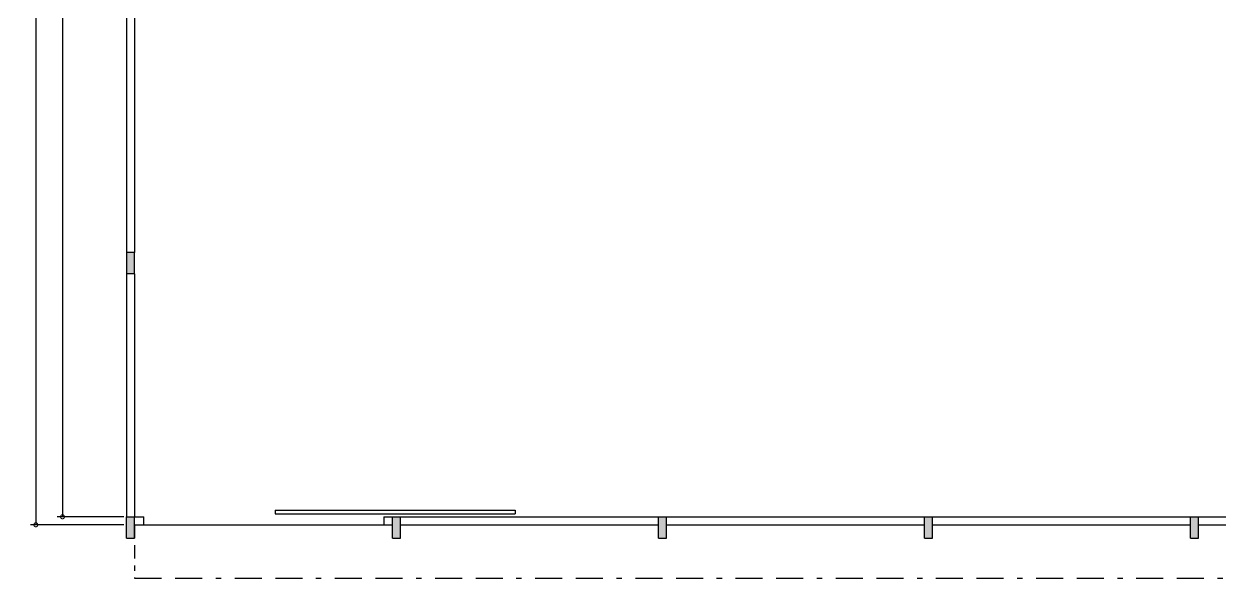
# Model space of a CAD drawing. Extents: x 10 to 180, y 167 to 221.
# Drawn here: x 115.4 to 137.82, y 194.4 to 204.8 of the extents above; entities that cross this region are included whole.
import ezdxf

# ---------------------------------------------------------------- set-up
doc = ezdxf.new("R2010")
doc.units = 0
doc.linetypes.add('BORDERX2', pattern=[88.9, 25.4, -12.7, 25.4, -12.7, 0, -12.7])
doc.layers.get('0').update_dxf_attribs({"linetype": 'CONTINUOUS'})
doc.layers.get('DEFPOINTS').update_dxf_attribs({"linetype": 'CONTINUOUS'})
for name, color, linetype in [('BEIRAL', 7, 'BORDERX2'), ('COTAS', 4, 'CONTINUOUS'), ('ESQUADRIAS', 1, 'CONTINUOUS'), ('ESQUDRIAS', 1, 'CONTINUOUS'), ('PAREDES', 5, 'CONTINUOUS'), ('PILARES', 4, 'CONTINUOUS')]:
    doc.layers.add(name, color=color, linetype=linetype)
doc.dimstyles.get("Standard").update_dxf_attribs({"dimscale": 0, "dimtxt": 0.15, "dimasz": 0.15, "dimexe": 0.1, "dimexo": 0.2, "dimgap": 0.05, "dimtad": 1, "dimzin": 1, "dimdsep": 46, "dimtxsty": 'Standard', "dimblk1": 'DOTSMALL', "dimblk2": 'DOTSMALL', "dimsah": 1, "dimcen": 2.5, "dimadec": 0, "dimazin": 0, "dimtfac": 1, "dimtmove": 2, "dimatfit": 3, "dimldrblk": 'DOTSMALL', "dimfxl": 1, "dimtolj": 1, "dimtzin": 1, "dimarcsym": 0})

# ---------------------------------------------------------------- blocks, each defined once
blk = doc.blocks.new('_DOTSMALL')
at = {"color": 0, "linetype": 'ByBlock', "const_width": 0.5}
blk.add_lwpolyline([(-0.0625, 0, 1), (0.0625, 0, 1)], format="xyb", close=True, dxfattribs=at)
blk = doc.blocks.new('*D84')
at = {"color": 0, "linetype": 'ByBlock'}
for p, q in [((117.271, 215.252), (116.021, 215.252)), ((116.121, 215.252), (116.121, 195.552)), ((117.271, 195.552), (116.021, 195.552))]:
    blk.add_line(p, q, dxfattribs=at)
at = {"layer": 'DEFPOINTS', "color": 0, "linetype": 'ByBlock'}
for p in [(117.471, 215.252), (116.121, 195.552), (117.471, 195.552)]:
    blk.add_point(p, dxfattribs=at)
at = {"color": 0, "linetype": 'ByBlock', "xscale": 0.15, "yscale": 0.15, "zscale": 0.15}
for p, rotation in [((116.121, 215.252), 90), ((116.121, 195.552), 270)]:
    blk.add_blockref('_DOTSMALL', p, dxfattribs=dict(at, rotation=rotation))
at = {"color": 0, "linetype": 'ByBlock', "insert": (115.996, 205.402), "char_height": 0.15, "attachment_point": 5, "rotation": 90}
blk.add_mtext('\\A1;19.70', dxfattribs=at)
blk = doc.blocks.new('*D85')
at = {"color": 0, "linetype": 'ByBlock'}
for p, q in [((117.386, 215.402), (115.521, 215.402)), ((115.621, 215.402), (115.621, 195.402)), ((117.271, 195.402), (115.521, 195.402))]:
    blk.add_line(p, q, dxfattribs=at)
at = {"layer": 'DEFPOINTS', "color": 0, "linetype": 'ByBlock'}
for p in [(117.586, 215.402), (115.621, 195.402), (117.471, 195.402)]:
    blk.add_point(p, dxfattribs=at)
at = {"color": 0, "linetype": 'ByBlock', "xscale": 0.15, "yscale": 0.15, "zscale": 0.15}
for p, rotation in [((115.621, 215.402), 90), ((115.621, 195.402), 270)]:
    blk.add_blockref('_DOTSMALL', p, dxfattribs=dict(at, rotation=rotation))
at = {"color": 0, "linetype": 'ByBlock', "insert": (115.496, 205.402), "char_height": 0.15, "attachment_point": 5, "rotation": 90}
blk.add_mtext('\\A1;20.00', dxfattribs=at)

msp = doc.modelspace()

# ---------------------------------------------------------------- hatches: boundary and pattern name
at = {"layer": 'PILARES'}
h = msp.add_hatch(color=256, dxfattribs=at)
h.paths.add_polyline_path([(117.47114299, 195.55208926), (117.32114299, 195.55208926), (117.32114299, 195.15208926), (117.47114299, 195.15208926)])
h.paths.add_polyline_path([(122.45864299, 195.55208926), (122.30864299, 195.55208926), (122.30864299, 195.15208926), (122.45864299, 195.15208926)])
h.paths.add_polyline_path([(117.47114299, 200.50708926), (117.32114299, 200.50708926), (117.32114299, 200.10708926), (117.47114299, 200.10708926)])
h = msp.add_hatch(color=256, dxfattribs=at)
h.paths.add_polyline_path([(137.42114299, 195.55208926), (137.27114299, 195.55208926), (137.27114299, 195.15208926), (137.42114299, 195.15208926)])
h.paths.add_polyline_path([(132.28364299, 195.15208926), (132.43364299, 195.15208926), (132.43364299, 195.55208926), (132.28364299, 195.55208926)])
h.paths.add_polyline_path([(127.29614299, 195.15208926), (127.44614299, 195.15208926), (127.44614299, 195.55208926), (127.29614299, 195.55208926)])

# ---------------------------------------------------------------- linework, layer by layer
at = {"layer": 'BEIRAL', "ltscale": 0.01}
msp.add_line((117.47114299, 195.40208926), (117.47114299, 194.40208926), dxfattribs=at)
at = {"layer": 'BEIRAL', "ltscale": 0.02}
msp.add_line((117.47114299, 194.40208926), (177.17114299, 194.40208926), dxfattribs=at)
at = {"layer": 'ESQUADRIAS'}
msp.add_line((124.60560616, 195.6764062), (124.60560616, 195.6064062), dxfattribs=at)
at = {"layer": 'ESQUDRIAS'}
for p, q in [((120.10560616, 195.6764062), (120.10560616, 195.6064062)), ((120.10560616, 195.6764062), (124.60560616, 195.6764062)), ((120.10560616, 195.6064062), (124.60560616, 195.6064062)), ((117.64614299, 195.40208926), (122.14614299, 195.40208926))]:
    msp.add_line(p, q, dxfattribs=at)
at = {"layer": 'PAREDES'}
for p, q in [((117.32114299, 205.06208926), (117.32114299, 200.50708926)), ((117.47114299, 205.06208926), (117.47114299, 200.50708926)), ((117.32114299, 200.10708926), (117.32114299, 195.55208926)), ((117.47114299, 200.10708926), (117.47114299, 195.55208926)), ((117.47114299, 195.55208926), (117.64614299, 195.55208926)), ((117.64614299, 195.40208926), (117.64614299, 195.55208926)), ((122.14614299, 195.55208926), (122.32114299, 195.55208926)), ((122.14614299, 195.55208926), (122.14614299, 195.40208926)), ((122.45864299, 195.55208926), (127.29614299, 195.55208926)), ((127.44614299, 195.55208926), (132.28364299, 195.55208926)), ((132.43364299, 195.55208926), (137.27114299, 195.55208926)), ((137.42114299, 195.55208926), (142.25864299, 195.55208926)), ((117.47114299, 195.40208926), (117.64614299, 195.40208926)), ((122.14614299, 195.40208926), (122.30864299, 195.40208926)), ((122.45864299, 195.40208926), (127.29614299, 195.40208926)), ((127.44614299, 195.40208926), (132.28364299, 195.40208926)), ((132.43364299, 195.40208926), (137.27114299, 195.40208926)), ((137.42114299, 195.40208926), (142.25864299, 195.40208926))]:
    msp.add_line(p, q, dxfattribs=at)
at = {"layer": 'PILARES'}
for p, q in [((117.47114299, 200.50708926), (117.32114299, 200.50708926)), ((117.32114299, 200.50708926), (117.32114299, 200.10708926)), ((117.47114299, 200.10708926), (117.47114299, 200.50708926)), ((117.47114299, 200.10708926), (117.32114299, 200.10708926)), ((117.32114299, 195.55208926), (117.47114299, 195.55208926)), ((117.32114299, 195.15208926), (117.32114299, 195.55208926)), ((117.47114299, 195.15208926), (117.47114299, 195.55208926)), ((122.30864299, 195.15208926), (122.30864299, 195.55208926)), ((122.30864299, 195.55208926), (122.45864299, 195.55208926)), ((122.45864299, 195.15208926), (122.45864299, 195.55208926)), ((127.29614299, 195.15208926), (127.29614299, 195.55208926)), ((127.29614299, 195.55208926), (127.44614299, 195.55208926)), ((127.44614299, 195.15208926), (127.44614299, 195.55208926)), ((132.28364299, 195.15208926), (132.28364299, 195.55208926)), ((132.28364299, 195.55208926), (132.43364299, 195.55208926)), ((132.43364299, 195.15208926), (132.43364299, 195.55208926)), ((137.27114299, 195.15208926), (137.27114299, 195.55208926)), ((137.27114299, 195.55208926), (137.42114299, 195.55208926)), ((137.42114299, 195.15208926), (137.42114299, 195.55208926)), ((117.32114299, 195.15208926), (117.47114299, 195.15208926)), ((122.30864299, 195.15208926), (122.45864299, 195.15208926)), ((127.29614299, 195.15208926), (127.44614299, 195.15208926)), ((132.28364299, 195.15208926), (132.43364299, 195.15208926)), ((137.27114299, 195.15208926), (137.42114299, 195.15208926))]:
    msp.add_line(p, q, dxfattribs=at)

# ---------------------------------------------------------------- dimensions: what is measured, and where the dimension line sits
at = {"layer": 'COTAS'}
for base, p1, p2, picture, middle in [((115.62114299, 195.40208926), (117.58580771, 215.40208926), (117.47114299, 195.40208926), '*D85', (115.49614299, 205.40208926)), ((116.12114299, 195.55208926), (117.47114299, 215.25208926), (117.47114299, 195.55208926), '*D84', (115.99614299, 205.40208926))]:
    dim = msp.add_linear_dim(base=base, p1=p1, p2=p2, angle=90, dimstyle='Standard', override={"dimscale": 1}, dxfattribs=at)
    dim.commit()
    dim.dimension.update_dxf_attribs({"geometry": picture, "text_midpoint": middle})

doc.saveas('drawing.dxf')
